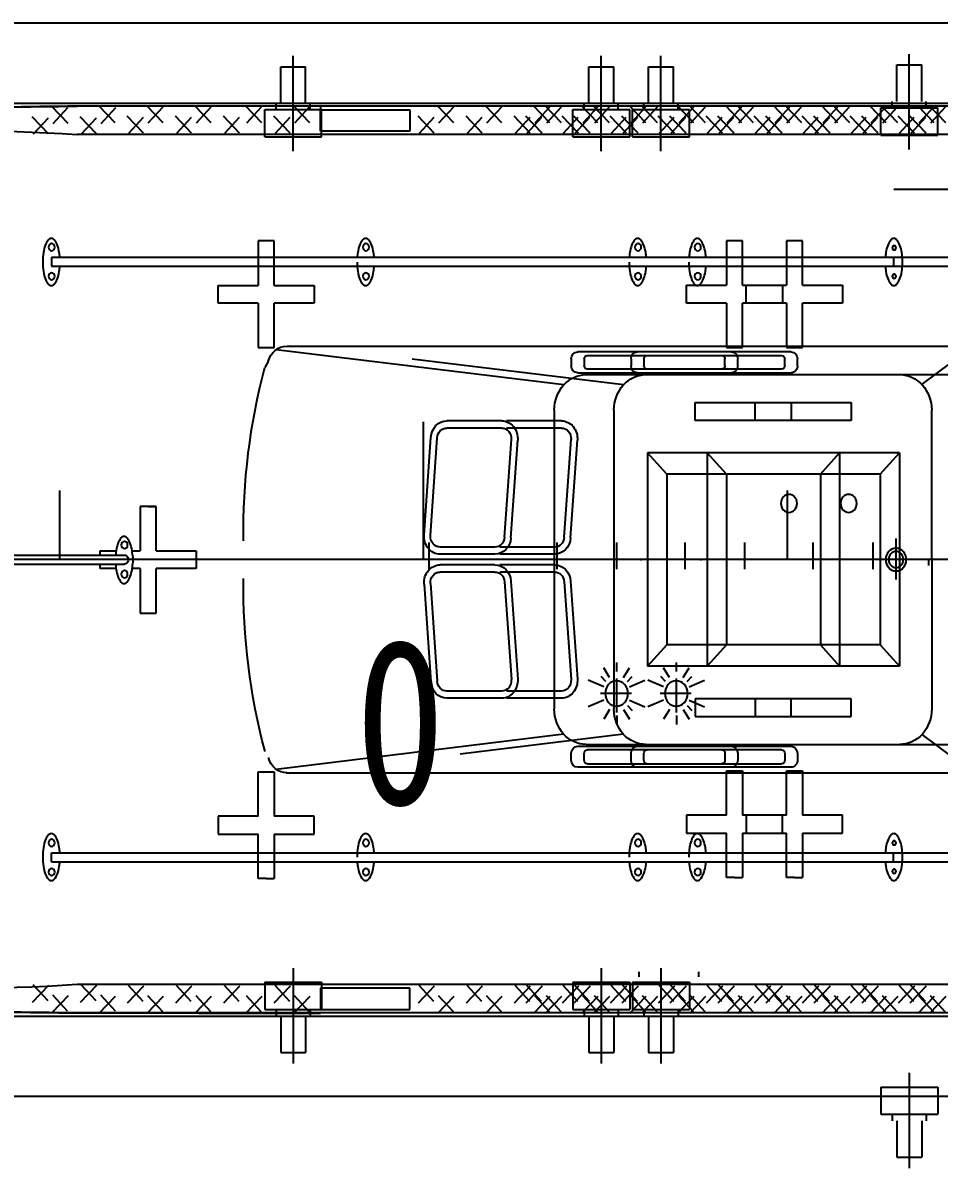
# Model space of a CAD drawing. Header units: millimetres. Extents: x -1838618 to -1600818, y -1770412 to -1553248.
# Drawn here: x -1702536 to -1700874, y -1686650 to -1684572 of the extents above; entities that cross this region are included whole.
import ezdxf

# ---------------------------------------------------------------- set-up
doc = ezdxf.new("R2010")
doc.units = ezdxf.units.MM
doc.header["$LTSCALE"] = 100
doc.linetypes.add('DSDOT03', pattern=[19, 15, -2, 0, -2])
doc.styles.add('ROMANT', font='', dxfattribs={"width": 0.8})
doc.styles.get('ROMANT').set_extended_font_data('SimSun')

# ---------------------------------------------------------------- blocks, each defined once
blk = doc.blocks.new('chuanddd')
at = {"color": 2}
for p, q in [((-7730.5, 1509.4), (32.1, 1509.4)), ((-1558.2, 1153.7), (-1558.2, 1421.8)), ((-3325.2, 1283.7), (-3325.2, 1386.1)), ((-3325.2, 1386.1), (-3255.2, 1386.1)), ((-3290.2, 1148.7), (-3290.2, 1416.8)), ((-3255.2, 1283.7), (-3255.2, 1386.1)), ((-2459.2, 1283.7), (-2459.2, 1386.1)), ((-2459.2, 1386.1), (-2389.2, 1386.1)), ((-2424.2, 1148.7), (-2424.2, 1416.8)), ((-2389.2, 1283.7), (-2389.2, 1386.1)), ((-2291.3, 1283.7), (-2291.3, 1386.1)), ((-2291.3, 1386.1), (-2221.3, 1386.1)), ((-2256.3, 1148.7), (-2256.3, 1416.8)), ((-2221.3, 1283.7), (-2221.3, 1386.1)), ((-1593.2, 1288.7), (-1593.2, 1391.1)), ((-1593.2, 1391.1), (-1523.2, 1391.1)), ((-1523.2, 1288.7), (-1523.2, 1391.1)), ((-1606.2, 1270.6), (-1606.2, 1288.7)), ((-1510.2, 1270.6), (-1510.2, 1288.7)), ((-7730.5, 1283.7), (-961.9, 1283.7)), ((-3923.2, 1226.7), (-3969, 1274.6)), ((-3924.6, 1270.4), (-3966, 1225.2)), ((-3897.9, 1275), (-3214, 1277.1)), ((-3897.9, 1275), (-3214, 1277.1)), ((-3897.9, 1275), (-3214, 1277.1)), ((-3897.9, 1275), (-3214, 1277.1)), ((-3897.9, 1275), (-3897.9, 1275)), ((-3897.9, 1275), (-3897.9, 1275)), ((-3897.9, 1275), (-3897.9, 1275)), ((-3897.9, 1275), (-3897.9, 1275)), ((-3897.9, 1275), (-3897.9, 1275)), ((-3897.9, 1275), (-3897.9, 1275)), ((-3897.9, 1275), (-3897.9, 1275)), ((-3897.9, 1275), (-3897.9, 1275)), ((-3897.9, 1275), (-3897.9, 1275)), ((-3897.9, 1275), (-3897.9, 1275)), ((-3897.9, 1275), (-3897.9, 1275)), ((-3897.9, 1275), (-3897.9, 1275)), ((-3897.9, 1275), (-3897.9, 1275)), ((-3897.9, 1275), (-3897.9, 1275)), ((-3897.9, 1275), (-3897.9, 1275)), ((-824.1, 1275), (-3897.9, 1275)), ((-809.3, 1275), (-3897.9, 1275)), ((-809.3, 1275), (-3897.9, 1275)), ((-824.1, 1275), (-3897.9, 1275)), ((-824.1, 1275), (-3897.9, 1275)), ((-3790.7, 1228.6), (-3836.6, 1276.5)), ((-3789.6, 1270.4), (-3831, 1225.2)), ((-3655.7, 1228.6), (-3701.6, 1276.5)), ((-3657.1, 1272.3), (-3698.5, 1227.1)), ((-3520.7, 1228.6), (-3566.6, 1276.5)), ((-3522.1, 1272.3), (-3563.5, 1227.1)), ((-3378.5, 1228.6), (-3424.3, 1276.5)), ((-3379.9, 1272.3), (-3421.3, 1227.1)), ((-3370.2, 1188.9), (-3370.2, 1265.6)), ((-3370.2, 1265.6), (-3210.2, 1265.6)), ((-3338.2, 1265.6), (-3338.2, 1283.7)), ((-3243.5, 1228.6), (-3289.3, 1276.5)), ((-3244.9, 1272.3), (-3286.3, 1227.1)), ((-3242.2, 1265.6), (-3242.2, 1283.7)), ((-3213.9, 1275), (-3213.9, 1265)), ((-3213.9, 1205), (-3213.9, 1265)), ((-3213.9, 1265), (-2961.9, 1265)), ((-3210.2, 1188.9), (-3210.2, 1265.6)), ((-2961.9, 1265), (-2961.9, 1205)), ((-2900.8, 1283.7), (-794.1, 1283.7)), ((-656.3, 1275), (-2899.9, 1275)), ((-656.3, 1275), (-2899.9, 1275)), ((-641.4, 1275), (-2899.9, 1275)), ((-641.4, 1275), (-2899.9, 1275)), ((-656.3, 1275), (-2899.9, 1275)), ((-2838.5, 1228.6), (-2884.3, 1276.5)), ((-2839.9, 1272.3), (-2881.3, 1227.1)), ((-2703.5, 1228.6), (-2749.3, 1276.5)), ((-2704.9, 1272.3), (-2746.3, 1227.1)), ((-2568.5, 1228.6), (-2614.3, 1276.5)), ((-2569.9, 1272.3), (-2611.3, 1227.1)), ((-2535.6, 1228.6), (-2581.4, 1276.5)), ((-2537, 1272.3), (-2578.4, 1227.1)), ((-2504.2, 1188.9), (-2504.2, 1265.6)), ((-2504.2, 1265.6), (-2344.2, 1265.6)), ((-2433.5, 1228.6), (-2479.3, 1276.5)), ((-2434.9, 1272.3), (-2476.3, 1227.1)), ((-2472.2, 1265.6), (-2472.2, 1283.7)), ((-2400.6, 1228.6), (-2446.4, 1276.5)), ((-2402, 1272.3), (-2443.4, 1227.1)), ((-2376.2, 1265.6), (-2376.2, 1283.7)), ((-2298.5, 1228.6), (-2344.3, 1276.5)), ((-2344.2, 1188.9), (-2344.2, 1265.6)), ((-2299.9, 1272.3), (-2341.3, 1227.1)), ((-2336.3, 1188.9), (-2336.3, 1265.6)), ((-2336.3, 1265.6), (-2176.3, 1265.6)), ((-2265.6, 1228.6), (-2311.4, 1276.5)), ((-2267, 1272.3), (-2308.4, 1227.1)), ((-2304.3, 1265.6), (-2304.3, 1283.7)), ((-2163.5, 1228.6), (-2209.3, 1276.5)), ((-2208.3, 1265.6), (-2208.3, 1283.7)), ((-2164.9, 1272.3), (-2206.3, 1227.1)), ((-2130.6, 1228.6), (-2176.4, 1276.5)), ((-2176.3, 1188.9), (-2176.3, 1265.6)), ((-2132, 1272.3), (-2173.4, 1227.1)), ((-2028.5, 1228.6), (-2074.3, 1276.5)), ((-2029.9, 1272.3), (-2071.3, 1227.1)), ((-1995.6, 1228.6), (-2041.4, 1276.5)), ((-1997, 1272.3), (-2038.4, 1227.1)), ((-1893.5, 1228.6), (-1939.3, 1276.5)), ((-1894.9, 1272.3), (-1936.3, 1227.1)), ((-1860.6, 1228.6), (-1906.4, 1276.5)), ((-1862, 1272.3), (-1903.4, 1227.1)), ((-1758.5, 1228.6), (-1804.3, 1276.5)), ((-1759.9, 1272.3), (-1801.3, 1227.1)), ((-1725.6, 1228.6), (-1771.4, 1276.5)), ((-1727, 1272.3), (-1768.4, 1227.1)), ((-1623.5, 1228.6), (-1669.3, 1276.5)), ((-1624.9, 1272.3), (-1666.3, 1227.1)), ((-1638.2, 1193.9), (-1638.2, 1270.6)), ((-1638.2, 1270.6), (-1478.2, 1270.6)), ((-1590.6, 1228.6), (-1636.4, 1276.5)), ((-1592, 1272.3), (-1633.4, 1227.1)), ((-1488.5, 1228.6), (-1534.3, 1276.5)), ((-1489.9, 1272.3), (-1531.3, 1227.1)), ((-1455.6, 1228.6), (-1501.4, 1276.5)), ((-1457, 1272.3), (-1498.4, 1227.1)), ((-1478.2, 1193.9), (-1478.2, 1270.6)), ((-3978.2, 1197.5), (-4024, 1245.5)), ((-3979.6, 1241.2), (-4021, 1196)), ((-3843.2, 1197.5), (-3889, 1245.5)), ((-3844.6, 1241.2), (-3886, 1196)), ((-3710.8, 1199.4), (-3756.6, 1247.3)), ((-3712.1, 1243.1), (-3753.5, 1197.9)), ((-3575.8, 1199.4), (-3621.6, 1247.3)), ((-3577.1, 1243.1), (-3618.5, 1197.9)), ((-3440.8, 1199.4), (-3486.6, 1247.3)), ((-3442.1, 1243.1), (-3483.5, 1197.9)), ((-3298.5, 1199.4), (-3344.3, 1247.3)), ((-3299.9, 1243.1), (-3341.3, 1197.9)), ((-2893.5, 1199.4), (-2939.3, 1247.3)), ((-2894.9, 1243.1), (-2936.3, 1197.9)), ((-2758.5, 1199.4), (-2804.3, 1247.3)), ((-2759.9, 1243.1), (-2801.3, 1197.9)), ((-2623.5, 1199.4), (-2669.3, 1247.3)), ((-2624.9, 1243.1), (-2666.3, 1197.9)), ((-2590.6, 1199.4), (-2636.5, 1247.3)), ((-2592, 1243.1), (-2633.4, 1197.9)), ((-2488.5, 1199.4), (-2534.3, 1247.3)), ((-2489.9, 1243.1), (-2531.3, 1197.9)), ((-2455.6, 1199.4), (-2501.5, 1247.3)), ((-2457, 1243.1), (-2498.4, 1197.9)), ((-2353.5, 1199.4), (-2399.3, 1247.3)), ((-2354.9, 1243.1), (-2396.3, 1197.9)), ((-2320.6, 1199.4), (-2366.5, 1247.3)), ((-2322, 1243.1), (-2363.4, 1197.9)), ((-2218.5, 1199.4), (-2264.3, 1247.3)), ((-2219.9, 1243.1), (-2261.3, 1197.9)), ((-2185.6, 1199.4), (-2231.5, 1247.3)), ((-2187, 1243.1), (-2228.4, 1197.9)), ((-2083.5, 1199.4), (-2129.3, 1247.3)), ((-2084.9, 1243.1), (-2126.3, 1197.9)), ((-2050.6, 1199.4), (-2096.5, 1247.3)), ((-2052, 1243.1), (-2093.4, 1197.9)), ((-1948.5, 1199.4), (-1994.3, 1247.3)), ((-1949.9, 1243.1), (-1991.3, 1197.9)), ((-1915.6, 1199.4), (-1961.5, 1247.3)), ((-1917, 1243.1), (-1958.4, 1197.9)), ((-1813.5, 1199.4), (-1859.3, 1247.3)), ((-1814.9, 1243.1), (-1856.3, 1197.9)), ((-1780.6, 1199.4), (-1826.5, 1247.3)), ((-1782, 1243.1), (-1823.4, 1197.9)), ((-1678.5, 1199.4), (-1724.3, 1247.3)), ((-1679.9, 1243.1), (-1721.3, 1197.9)), ((-1645.6, 1199.4), (-1691.5, 1247.3)), ((-1647, 1243.1), (-1688.4, 1197.9)), ((-1543.5, 1199.4), (-1589.3, 1247.3)), ((-1544.9, 1243.1), (-1586.3, 1197.9)), ((-1510.6, 1199.4), (-1556.5, 1247.3)), ((-1512, 1243.1), (-1553.4, 1197.9)), ((-824.1, 1195), (-3897.9, 1195)), ((-824.1, 1195), (-3897.9, 1195)), ((-824.1, 1195), (-3897.9, 1195)), ((-824.1, 1195), (-3897.9, 1195)), ((-2961.9, 1205), (-3213.9, 1205)), ((-656.3, 1195), (-2891.7, 1195)), ((-656.3, 1195), (-2891.7, 1195)), ((-656.3, 1195), (-2891.7, 1195)), ((-656.3, 1195), (-2891.7, 1195)), ((-1638.2, 1193.9), (-1478.2, 1193.9)), ((-3370.2, 1188.9), (-3210.2, 1188.9)), ((-2504.2, 1188.9), (-2344.2, 1188.9)), ((-2336.3, 1188.9), (-2176.3, 1188.9)), ((-599.4, 1040.5), (-1601.2, 1040.5)), ((-3388.6, 896.1), (-3388.6, 771.1)), ((-3366.1, 896.1), (-3388.6, 896.1)), ((-3343.6, 896.1), (-3366.1, 896.1)), ((-3343.6, 771.1), (-3343.6, 896.1)), ((-2071.6, 896.5), (-2071.6, 771.5)), ((-2049.1, 896.5), (-2071.6, 896.5)), ((-2026.6, 896.5), (-2049.1, 896.5)), ((-2026.6, 771.5), (-2026.6, 896.5)), ((-1881.2, 896.5), (-1903.7, 896.5)), ((-1903.7, 896.5), (-1903.7, 771.5)), ((-1858.7, 896.5), (-1881.2, 896.5)), ((-1858.7, 771.5), (-1858.7, 896.5)), ((-3969.9, 850), (-1602.4, 850)), ((-3969.4, 850), (-3969.4, 825)), ((-2899.8, 850), (-1434.5, 850)), ((-1602.4, 850), (-1602.4, 825)), ((-3969.9, 825), (-1602.4, 825)), ((-2904.1, 825), (-1434.5, 825)), ((-3501.1, 771.1), (-3388.6, 771.1)), ((-3501.1, 721.1), (-3501.1, 771.1)), ((-3343.6, 771.1), (-3231.1, 771.1)), ((-3231.1, 771.1), (-3231.1, 721.1)), ((-2184.1, 771.5), (-2071.6, 771.5)), ((-2184.1, 721.5), (-2184.1, 771.5)), ((-2026.6, 771.5), (-1914.1, 771.5)), ((-2016.2, 721.5), (-2016.2, 771.5)), ((-2016.2, 771.5), (-1903.7, 771.5)), ((-1914.1, 771.5), (-1914.1, 721.5)), ((-1858.7, 771.5), (-1746.2, 771.5)), ((-1746.2, 771.5), (-1746.2, 721.5)), ((-3388.6, 721.1), (-3501.1, 721.1)), ((-3388.6, 721.1), (-3388.6, 596.1)), ((-3343.6, 596.1), (-3343.6, 721.1)), ((-3231.1, 721.1), (-3343.6, 721.1)), ((-2071.6, 721.5), (-2184.1, 721.5)), ((-2071.6, 721.5), (-2071.6, 596.5)), ((-2026.6, 596.5), (-2026.6, 721.5)), ((-1914.1, 721.5), (-2026.6, 721.5)), ((-1903.7, 721.5), (-2016.2, 721.5)), ((-1903.7, 721.5), (-1903.7, 596.5)), ((-1746.2, 721.5), (-1858.7, 721.5)), ((-1858.7, 596.5), (-1858.7, 721.5)), ((-3388.6, 596.1), (-3343.6, 596.1)), ((-2529.5, 491.2), (-3338.4, 590)), ((-3308.5, 600), (-1378.9, 600)), ((-2949.1, 600), (-1211, 600)), ((-2058.3, 584.2), (-2490.3, 584.2)), ((-1890.4, 584.2), (-2322.4, 584.2)), ((-2071.6, 596.5), (-2026.6, 596.5)), ((-1903.7, 596.5), (-1858.7, 596.5)), ((-1522.4, 492), (-1378.9, 600)), ((-3360.3, 557), (-3369.9, 539.8)), ((-2361.6, 491.2), (-2955.8, 563.8)), ((-2508.3, 564.2), (-2508.3, 545.2)), ((-2472.3, 564.2), (-2472.3, 545.2)), ((-2463.3, 574.2), (-2085.3, 574.2)), ((-2340.4, 564.2), (-2340.4, 545.2)), ((-2304.4, 564.2), (-2304.4, 545.2)), ((-2295.4, 574.2), (-1917.4, 574.2)), ((-2076.3, 545.2), (-2076.3, 564.2)), ((-2040.3, 545.2), (-2040.3, 564.2)), ((-1908.4, 545.2), (-1908.4, 564.2)), ((-1872.4, 545.2), (-1872.4, 564.2)), ((-2490.3, 525.2), (-2058.3, 525.2)), ((-2466.3, 520), (-1584.9, 520)), ((-2085.3, 535.2), (-2463.3, 535.2)), ((-2322.4, 525.2), (-1890.4, 525.2)), ((-2298.4, 520), (-1417, 520)), ((-1917.4, 535.2), (-2295.4, 535.2)), ((-2556.3, 420), (-2556.3, -420)), ((-2388.4, 420), (-2388.4, -420)), ((-2159.7, 441.4), (-2002.2, 441.4)), ((-2159.7, 391.4), (-2159.7, 441.4)), ((-2002.2, 441.4), (-1889.7, 441.4)), ((-1991.8, 391.4), (-1991.8, 441.4)), ((-1991.8, 441.4), (-1834.3, 441.4)), ((-1889.7, 441.4), (-1889.7, 391.4)), ((-1834.3, 441.4), (-1721.8, 441.4)), ((-1721.8, 441.4), (-1721.8, 391.4)), ((-1494.9, 0), (-1494.9, 420)), ((-2703.9, 390), (-2858.2, 390)), ((-2536, 390), (-2690.3, 390)), ((-2002.2, 391.4), (-2159.7, 391.4)), ((-1889.7, 391.4), (-2002.2, 391.4)), ((-1834.3, 391.4), (-1991.8, 391.4)), ((-1721.8, 391.4), (-1834.3, 391.4)), ((-2703.9, 370), (-2858.2, 370)), ((-2536, 370), (-2690.3, 370)), ((-2922.1, 68.8), (-2903, 343.8)), ((-2904.2, 67.3), (-2885.2, 342.3)), ((-2696, 62.7), (-2676.9, 337.7)), ((-2678.1, 61.2), (-2659, 336.2)), ((-2528.1, 62.7), (-2509, 337.7)), ((-2510.2, 61.2), (-2491.2, 336.2)), ((-2293.8, 300), (-2293.8, -300)), ((-2239.8, 240), (-2293.8, 300)), ((-1753.8, 300), (-2293.8, 300)), ((-2125.9, 300), (-2125.9, -300)), ((-1585.9, 300), (-2125.9, 300)), ((-2071.9, 240), (-2125.9, 300)), ((-1807.8, 240), (-1753.8, 300)), ((-1753.8, 300), (-1753.8, -300)), ((-1639.9, 240), (-1585.9, 300)), ((-1585.9, 300), (-1585.9, -300)), ((-2239.8, 240), (-2239.8, -240)), ((-1807.8, 240), (-2239.8, 240)), ((-2071.9, 240), (-2071.9, -240)), ((-1639.9, 240), (-2071.9, 240)), ((-1807.8, 240), (-1807.8, -240)), ((-1639.9, 240), (-1639.9, -240)), ((-3698.4, 149.7), (-3720.9, 149.7)), ((-3720.9, 149.7), (-3720.9, 24.7)), ((-3698.4, 149.7), (-3675.9, 149.7)), ((-3698.4, 149.7), (-3675.9, 149.7)), ((-3675.9, 149.7), (-3698.4, 149.7)), ((-3675.9, 24.7), (-3675.9, 149.7)), ((-2907.9, -26.7), (-2907.9, 48)), ((-2722.9, 35), (-2877.3, 35)), ((-2555, 35), (-2709.4, 35)), ((-2547.9, -26.7), (-2547.9, 48)), ((-2380, -26.7), (-2380, 48)), ((-2187.9, -26.7), (-2187.9, 48)), ((-2020, -26.7), (-2020, 48)), ((-1827.9, -26.7), (-1827.9, 48)), ((-1660, -26.7), (-1660, 48)), ((-1595.5, 59.7), (-1595.5, -56.5)), ((-4870, 12.5), (-3764.8, 12.5)), ((-3833.4, 24.7), (-3788.1, 24.7)), ((-3833.4, 12.5), (-3833.4, 24.7)), ((-3743.3, 24.7), (-3720.9, 24.7)), ((-3675.9, 24.7), (-3563.4, 24.7)), ((-3563.4, 24.7), (-3563.4, -25.3)), ((-2722.9, 15), (-2877.2, 15)), ((-2555.1, 15), (-2709.3, 15)), ((-4870, -12.5), (-3764.8, -12.5)), ((-3833.4, -25.3), (-3833.4, -12.5)), ((-3788.4, -25.3), (-3833.4, -25.3)), ((-3720.9, -25.3), (-3743.1, -25.3)), ((-3720.9, -25.3), (-3720.9, -150.3)), ((-3563.4, -25.3), (-3675.9, -25.3)), ((-3675.9, -150.3), (-3675.9, -25.3)), ((-3015.9, 0), (-3015.9, 0)), ((-3015.9, 0), (-3015.9, 0)), ((-3015.9, 0), (-3015.9, 0)), ((-3015.9, 0), (-3015.9, 0)), ((-3015.9, 0), (-3015.9, 0)), ((-3015.9, 0), (-3015.9, 0)), ((-2997.9, 0), (-2997.9, 0)), ((-2997.9, 0), (-2997.9, 0)), ((-2722.9, -15), (-2877.2, -15)), ((-2555.1, -15), (-2709.3, -15)), ((-2502.9, 0), (-2529.9, 0)), ((-2502.9, 0), (-2529.9, 0)), ((-2335, 0), (-2362, 0)), ((-2335, 0), (-2362, 0)), ((-1881.9, 0), (-1917.9, 0)), ((-1881.9, 0), (-1917.9, 0)), ((-1714, 0), (-1750, 0)), ((-1714, 0), (-1750, 0)), ((-1503.9, 0), (-1503.9, -16.7)), ((-1503.9, 0), (-1503.9, -16.7)), ((-1494.9, 0), (-1494.9, -420)), ((-2722.9, -35), (-2877.3, -35)), ((-2555, -35), (-2709.4, -35)), ((-2696, -62.7), (-2676.9, -337.7)), ((-2678.1, -61.2), (-2659, -336.2)), ((-2528.1, -62.7), (-2509, -337.7)), ((-2510.2, -61.2), (-2491.2, -336.2)), ((-2922.1, -68.8), (-2903, -343.8)), ((-2904.2, -67.3), (-2885.2, -342.3)), ((-3720.9, -150.3), (-3675.9, -150.3)), ((-2239.8, -240), (-2293.8, -300)), ((-1807.8, -240), (-2239.8, -240)), ((-2071.9, -240), (-2125.9, -300)), ((-1639.9, -240), (-2071.9, -240)), ((-1807.8, -240), (-1753.8, -300)), ((-1639.9, -240), (-1585.9, -300)), ((-2380.6, -315.1), (-2380.6, -289.1)), ((-2212.8, -315.1), (-2212.8, -289.1)), ((-2400.5, -331.4), (-2417.3, -304.6)), ((-2361.7, -331.4), (-2344.8, -304.6)), ((-1753.8, -300), (-2293.8, -300)), ((-2232.6, -331.4), (-2249.4, -304.6)), ((-2193.8, -331.4), (-2176.9, -304.6)), ((-1585.9, -300), (-2125.9, -300)), ((-2417.3, -358.3), (-2460.6, -339.6)), ((-2411.5, -342.8), (-2424.7, -329)), ((-2381.1, -334.7), (-2381.1, -429.9)), ((-2350.7, -342.8), (-2337.5, -329)), ((-2344.8, -358.3), (-2301.5, -339.6)), ((-2249.4, -358.3), (-2292.7, -339.6)), ((-2243.6, -342.8), (-2256.8, -329)), ((-2213.2, -334.7), (-2213.2, -429.9)), ((-2182.8, -342.8), (-2169.6, -329)), ((-2176.9, -358.3), (-2133.6, -339.6)), ((-2703.9, -370), (-2858.2, -370)), ((-2536, -370), (-2690.3, -370)), ((-2338.8, -376.7), (-2426.1, -376.7)), ((-2170.9, -376.7), (-2258.3, -376.7)), ((-2703.9, -390), (-2858.2, -390)), ((-2536, -390), (-2690.3, -390)), ((-2417.3, -395.1), (-2460.6, -413.9)), ((-2350.7, -410.6), (-2337.5, -424.4)), ((-2344.8, -395.1), (-2301.5, -413.9)), ((-2249.4, -395.1), (-2292.7, -413.9)), ((-2182.8, -410.6), (-2169.6, -424.4)), ((-2176.9, -395.1), (-2133.6, -413.9)), ((-2002.2, -391.4), (-2159.7, -391.4)), ((-2159.7, -391.4), (-2159.7, -441.4)), ((-1889.7, -391.4), (-2002.2, -391.4)), ((-1991.8, -391.4), (-1991.8, -441.4)), ((-1834.3, -391.4), (-1991.8, -391.4)), ((-1889.7, -441.4), (-1889.7, -391.4)), ((-1721.8, -391.4), (-1834.3, -391.4)), ((-1721.8, -441.4), (-1721.8, -391.4)), ((-2400.5, -422), (-2417.3, -448.8)), ((-2380.6, -438.3), (-2380.6, -464.3)), ((-2361.7, -422), (-2344.8, -448.8)), ((-2232.6, -422), (-2249.4, -448.8)), ((-2212.8, -438.3), (-2212.8, -464.3)), ((-2193.8, -422), (-2176.9, -448.8)), ((-2159.7, -441.4), (-2002.2, -441.4)), ((-2002.2, -441.4), (-1889.7, -441.4)), ((-1991.8, -441.4), (-1834.3, -441.4)), ((-1834.3, -441.4), (-1721.8, -441.4)), ((-2529.5, -491.2), (-3338.4, -590)), ((-2361.6, -491.2), (-2821.2, -547.3)), ((-1522.4, -492), (-1378.9, -600)), ((-2508.3, -564.2), (-2508.3, -545.2)), ((-2490.3, -525.2), (-2058.3, -525.2)), ((-2472.3, -564.2), (-2472.3, -545.2)), ((-2466.3, -520), (-1584.9, -520)), ((-2085.3, -535.2), (-2463.3, -535.2)), ((-2340.4, -564.2), (-2340.4, -545.2)), ((-2322.4, -525.2), (-1890.4, -525.2)), ((-2304.4, -564.2), (-2304.4, -545.2)), ((-2298.4, -520), (-1417, -520)), ((-1917.4, -535.2), (-2295.4, -535.2)), ((-2076.3, -545.2), (-2076.3, -564.2)), ((-2040.3, -545.2), (-2040.3, -564.2)), ((-1908.4, -545.2), (-1908.4, -564.2)), ((-1872.4, -545.2), (-1872.4, -564.2)), ((-2463.3, -574.2), (-2085.3, -574.2)), ((-2295.4, -574.2), (-1917.4, -574.2)), ((-3388.6, -722.1), (-3388.6, -597.1)), ((-3388.6, -597.1), (-3343.6, -597.1)), ((-3343.6, -597.1), (-3343.6, -722.1)), ((-3310.1, -600), (-1378.9, -600)), ((-2815.7, -600), (-1211, -600)), ((-2058.3, -584.2), (-2490.3, -584.2)), ((-1890.4, -584.2), (-2322.4, -584.2)), ((-2071.6, -719.3), (-2071.6, -594.3)), ((-2071.6, -719.3), (-2071.6, -594.3)), ((-2071.6, -594.3), (-2026.6, -594.3)), ((-2026.6, -594.3), (-2026.6, -719.3)), ((-2026.6, -594.3), (-2026.6, -719.3)), ((-1903.7, -719.3), (-1903.7, -594.3)), ((-1903.7, -719.3), (-1903.7, -594.3)), ((-1903.7, -594.3), (-1858.7, -594.3)), ((-1858.7, -594.3), (-1858.7, -719.3)), ((-1858.7, -594.3), (-1858.7, -719.3)), ((-3388.6, -722.1), (-3501.1, -722.1)), ((-3388.6, -722.1), (-3501.1, -722.1)), ((-3501.1, -722.1), (-3501.1, -772.1)), ((-3501.1, -722.1), (-3501.1, -772.1)), ((-3231.1, -722.1), (-3343.6, -722.1)), ((-3231.1, -772.1), (-3231.1, -722.1)), ((-2071.6, -719.3), (-2184.1, -719.3)), ((-2071.6, -719.3), (-2184.1, -719.3)), ((-2184.1, -719.3), (-2184.1, -769.3)), ((-2184.1, -719.3), (-2184.1, -769.3)), ((-1914.1, -719.3), (-2026.6, -719.3)), ((-1914.1, -719.3), (-2026.6, -719.3)), ((-2016.2, -719.3), (-2016.2, -769.3)), ((-2016.2, -719.3), (-2016.2, -769.3)), ((-1903.7, -719.3), (-2016.2, -719.3)), ((-1903.7, -719.3), (-2016.2, -719.3)), ((-1914.1, -769.3), (-1914.1, -719.3)), ((-1914.1, -769.3), (-1914.1, -719.3)), ((-1746.2, -719.3), (-1858.7, -719.3)), ((-1746.2, -719.3), (-1858.7, -719.3)), ((-1746.2, -769.3), (-1746.2, -719.3)), ((-1746.2, -769.3), (-1746.2, -719.3)), ((-3501.1, -772.1), (-3388.6, -772.1)), ((-3501.1, -772.1), (-3388.6, -772.1)), ((-3388.6, -897.1), (-3388.6, -772.1)), ((-3343.6, -772.1), (-3343.6, -897.1)), ((-3343.6, -772.1), (-3231.1, -772.1)), ((-2184.1, -769.3), (-2071.6, -769.3)), ((-2184.1, -769.3), (-2071.6, -769.3)), ((-2071.6, -894.3), (-2071.6, -769.3)), ((-2071.6, -894.3), (-2071.6, -769.3)), ((-2026.6, -769.3), (-2026.6, -894.3)), ((-2026.6, -769.3), (-2026.6, -894.3)), ((-2026.6, -769.3), (-1914.1, -769.3)), ((-2026.6, -769.3), (-1914.1, -769.3)), ((-2016.2, -769.3), (-1903.7, -769.3)), ((-2016.2, -769.3), (-1903.7, -769.3)), ((-1903.7, -894.3), (-1903.7, -769.3)), ((-1903.7, -894.3), (-1903.7, -769.3)), ((-1858.7, -769.3), (-1746.2, -769.3)), ((-1858.7, -769.3), (-1746.2, -769.3)), ((-1858.7, -769.3), (-1858.7, -894.3)), ((-1858.7, -769.3), (-1858.7, -894.3)), ((-3969.9, -825), (-1602.4, -825)), ((-3969.9, -825), (-1602.4, -825)), ((-3969.9, -825), (-1602.4, -825)), ((-3969.4, -850), (-3969.4, -825)), ((-3969.4, -850), (-3969.4, -825)), ((-2806.8, -825), (-1434.5, -825)), ((-2806.8, -825), (-1434.5, -825)), ((-2806.8, -825), (-1434.5, -825)), ((-1602.4, -850), (-1602.4, -825)), ((-1602.4, -850), (-1602.4, -825)), ((-3969.9, -850), (-1602.4, -850)), ((-3969.9, -850), (-1602.4, -850)), ((-3969.9, -850), (-1602.4, -850)), ((-2807.5, -850), (-1434.5, -850)), ((-2807.5, -850), (-1434.5, -850)), ((-2807.5, -850), (-1434.5, -850)), ((-3366.1, -897.1), (-3388.6, -897.1)), ((-3366.1, -897.1), (-3343.6, -897.1)), ((-2049.1, -894.3), (-2071.6, -894.3)), ((-2049.1, -894.3), (-2026.6, -894.3)), ((-1881.2, -894.3), (-1903.7, -894.3)), ((-1881.2, -894.3), (-1858.7, -894.3)), ((-3290.2, -1148.7), (-3290.2, -1416.8)), ((-2424.2, -1148.7), (-2424.2, -1416.8)), ((-2256.3, -1148.7), (-2256.3, -1416.8)), ((-3370.2, -1188.9), (-3370.2, -1265.6)), ((-3370.2, -1188.9), (-3210.2, -1188.9)), ((-3210.2, -1188.9), (-3210.2, -1265.6)), ((-2504.2, -1188.9), (-2504.2, -1265.6)), ((-2504.2, -1188.9), (-2344.2, -1188.9)), ((-2344.2, -1188.9), (-2344.2, -1265.6)), ((-2336.3, -1188.9), (-2336.3, -1265.6)), ((-2336.3, -1188.9), (-2176.3, -1188.9)), ((-2318.2, -1159.6), (-2318.2, -1173.2)), ((-2176.3, -1188.9), (-2176.3, -1265.6)), ((-2150.3, -1159.6), (-2150.3, -1173.2)), ((-3978.2, -1197.5), (-4024, -1245.5)), ((-3979.6, -1241.2), (-4021, -1196)), ((-824.1, -1195), (-3897.9, -1195)), ((-824.1, -1195), (-3897.9, -1195)), ((-803.8, -1195), (-3897.9, -1195)), ((-3843.2, -1197.5), (-3889, -1245.5)), ((-3844.6, -1241.2), (-3886, -1196)), ((-3710.8, -1199.4), (-3756.6, -1247.3)), ((-3712.1, -1243.1), (-3753.5, -1197.9)), ((-3575.8, -1199.4), (-3621.6, -1247.3)), ((-3577.1, -1243.1), (-3618.5, -1197.9)), ((-3440.8, -1199.4), (-3486.6, -1247.3)), ((-3442.1, -1243.1), (-3483.5, -1197.9)), ((-3298.5, -1199.4), (-3344.3, -1247.3)), ((-3299.9, -1243.1), (-3341.3, -1197.9)), ((-3213.9, -1205), (-3213.9, -1265)), ((-2961.9, -1205), (-3213.9, -1205)), ((-2961.9, -1265), (-2961.9, -1205)), ((-2893.5, -1199.4), (-2939.3, -1247.3)), ((-2894.9, -1243.1), (-2936.3, -1197.9)), ((-635.9, -1195), (-2857.4, -1195)), ((-656.3, -1195), (-2857.4, -1195)), ((-656.3, -1195), (-2857.4, -1195)), ((-2758.5, -1199.4), (-2804.3, -1247.3)), ((-2759.9, -1243.1), (-2801.3, -1197.9)), ((-2623.5, -1199.4), (-2669.3, -1247.3)), ((-2624.9, -1243.1), (-2666.3, -1197.9)), ((-2590.6, -1199.4), (-2636.5, -1247.3)), ((-2592, -1243.1), (-2633.4, -1197.9)), ((-2488.5, -1199.4), (-2534.3, -1247.3)), ((-2489.9, -1243.1), (-2531.3, -1197.9)), ((-2455.6, -1199.4), (-2501.5, -1247.3)), ((-2457, -1243.1), (-2498.4, -1197.9)), ((-2353.5, -1199.4), (-2399.3, -1247.3)), ((-2354.9, -1243.1), (-2396.3, -1197.9)), ((-2320.6, -1199.4), (-2366.5, -1247.3)), ((-2322, -1243.1), (-2363.4, -1197.9)), ((-2218.5, -1199.4), (-2264.3, -1247.3)), ((-2219.9, -1243.1), (-2261.3, -1197.9)), ((-2185.6, -1199.4), (-2231.5, -1247.3)), ((-2187, -1243.1), (-2228.4, -1197.9)), ((-2083.5, -1199.4), (-2129.3, -1247.3)), ((-2084.9, -1243.1), (-2126.3, -1197.9)), ((-2050.6, -1199.4), (-2096.5, -1247.3)), ((-2052, -1243.1), (-2093.4, -1197.9)), ((-1948.5, -1199.4), (-1994.3, -1247.3)), ((-1949.9, -1243.1), (-1991.3, -1197.9)), ((-1915.6, -1199.4), (-1961.5, -1247.3)), ((-1917, -1243.1), (-1958.4, -1197.9)), ((-1813.5, -1199.4), (-1859.3, -1247.3)), ((-1814.9, -1243.1), (-1856.3, -1197.9)), ((-1780.6, -1199.4), (-1826.5, -1247.3)), ((-1782, -1243.1), (-1823.4, -1197.9)), ((-1678.5, -1199.4), (-1724.3, -1247.3)), ((-1679.9, -1243.1), (-1721.3, -1197.9)), ((-1645.6, -1199.4), (-1691.5, -1247.3)), ((-1647, -1243.1), (-1688.4, -1197.9)), ((-1543.5, -1199.4), (-1589.3, -1247.3)), ((-1544.9, -1243.1), (-1586.3, -1197.9)), ((-1510.6, -1199.4), (-1556.5, -1247.3)), ((-1512, -1243.1), (-1553.4, -1197.9)), ((-3923.2, -1226.7), (-3969, -1274.6)), ((-3924.6, -1270.4), (-3966, -1225.2)), ((-3790.7, -1228.6), (-3836.6, -1276.5)), ((-3789.6, -1270.4), (-3831, -1225.2)), ((-3655.7, -1228.6), (-3701.6, -1276.5)), ((-3657.1, -1272.3), (-3698.5, -1227.1)), ((-3520.7, -1228.6), (-3566.6, -1276.5)), ((-3522.1, -1272.3), (-3563.5, -1227.1)), ((-3378.5, -1228.6), (-3424.3, -1276.5)), ((-3379.9, -1272.3), (-3421.3, -1227.1)), ((-3243.5, -1228.6), (-3289.3, -1276.5)), ((-3244.9, -1272.3), (-3286.3, -1227.1)), ((-2838.5, -1228.6), (-2884.3, -1276.5)), ((-2839.9, -1272.3), (-2881.3, -1227.1)), ((-2703.5, -1228.6), (-2749.3, -1276.5)), ((-2704.9, -1272.3), (-2746.3, -1227.1)), ((-2568.5, -1228.6), (-2614.3, -1276.5)), ((-2569.9, -1272.3), (-2611.3, -1227.1)), ((-2535.6, -1228.6), (-2581.4, -1276.5)), ((-2537, -1272.3), (-2578.4, -1227.1)), ((-2433.5, -1228.6), (-2479.3, -1276.5)), ((-2434.9, -1272.3), (-2476.3, -1227.1)), ((-2400.6, -1228.6), (-2446.4, -1276.5)), ((-2402, -1272.3), (-2443.4, -1227.1)), ((-2298.5, -1228.6), (-2344.3, -1276.5)), ((-2299.9, -1272.3), (-2341.3, -1227.1)), ((-2265.6, -1228.6), (-2311.4, -1276.5)), ((-2267, -1272.3), (-2308.4, -1227.1)), ((-2163.5, -1228.6), (-2209.3, -1276.5)), ((-2164.9, -1272.3), (-2206.3, -1227.1)), ((-2130.6, -1228.6), (-2176.4, -1276.5)), ((-2132, -1272.3), (-2173.4, -1227.1)), ((-2028.5, -1228.6), (-2074.3, -1276.5)), ((-2029.9, -1272.3), (-2071.3, -1227.1)), ((-1995.6, -1228.6), (-2041.4, -1276.5)), ((-1997, -1272.3), (-2038.4, -1227.1)), ((-1893.5, -1228.6), (-1939.3, -1276.5)), ((-1894.9, -1272.3), (-1936.3, -1227.1)), ((-1860.6, -1228.6), (-1906.4, -1276.5)), ((-1862, -1272.3), (-1903.4, -1227.1)), ((-1758.5, -1228.6), (-1804.3, -1276.5)), ((-1759.9, -1272.3), (-1801.3, -1227.1)), ((-1725.6, -1228.6), (-1771.4, -1276.5)), ((-1727, -1272.3), (-1768.4, -1227.1)), ((-1623.5, -1228.6), (-1669.3, -1276.5)), ((-1624.9, -1272.3), (-1666.3, -1227.1)), ((-1590.6, -1228.6), (-1636.4, -1276.5)), ((-1592, -1272.3), (-1633.4, -1227.1)), ((-1488.5, -1228.6), (-1534.3, -1276.5)), ((-1489.9, -1272.3), (-1531.3, -1227.1)), ((-1455.6, -1228.6), (-1501.4, -1276.5)), ((-1457, -1272.3), (-1498.4, -1227.1)), ((-7730.5, -1283.7), (-961.9, -1283.7)), ((-3897.9, -1275), (-3214, -1277.1)), ((-3897.9, -1275), (-3214, -1277.1)), ((-3897.9, -1275), (-3214, -1277.1)), ((-3897.9, -1275), (-3897.9, -1275)), ((-3897.9, -1275), (-3897.9, -1275)), ((-3897.9, -1275), (-3897.9, -1275)), ((-3897.9, -1275), (-3897.9, -1275)), ((-3897.9, -1275), (-3897.9, -1275)), ((-3897.9, -1275), (-3897.9, -1275)), ((-3897.9, -1275), (-3897.9, -1275)), ((-3897.9, -1275), (-3897.9, -1275)), ((-3897.9, -1275), (-3897.9, -1275)), ((-3897.9, -1275), (-3897.9, -1275)), ((-824.1, -1275), (-3897.9, -1275)), ((-824.1, -1275), (-3897.9, -1275)), ((-824.1, -1275), (-3897.9, -1275)), ((-809.3, -1275), (-3897.9, -1275)), ((-3370.2, -1265.6), (-3210.2, -1265.6)), ((-3338.2, -1265.6), (-3338.2, -1283.7)), ((-3325.2, -1283.7), (-3325.2, -1386.1)), ((-3255.2, -1283.7), (-3255.2, -1386.1)), ((-3242.2, -1265.6), (-3242.2, -1283.7)), ((-3213.9, -1265), (-2961.9, -1265)), ((-2881.5, -1283.7), (-794.1, -1283.7)), ((-641.4, -1275), (-2879, -1275)), ((-656.3, -1275), (-2879, -1275)), ((-656.3, -1275), (-2879, -1275)), ((-656.3, -1275), (-2879, -1275)), ((-2504.2, -1265.6), (-2344.2, -1265.6)), ((-2472.2, -1265.6), (-2472.2, -1283.7)), ((-2459.2, -1283.7), (-2459.2, -1386.1)), ((-2389.2, -1283.7), (-2389.2, -1386.1)), ((-2376.2, -1265.6), (-2376.2, -1283.7)), ((-2336.3, -1265.6), (-2176.3, -1265.6)), ((-2304.3, -1265.6), (-2304.3, -1283.7)), ((-2291.3, -1283.7), (-2291.3, -1386.1)), ((-2221.3, -1283.7), (-2221.3, -1386.1)), ((-2208.3, -1265.6), (-2208.3, -1283.7)), ((-3325.2, -1386.1), (-3255.2, -1386.1)), ((-2459.2, -1386.1), (-2389.2, -1386.1)), ((-2291.3, -1386.1), (-2221.3, -1386.1)), ((-1558.2, -1443.3), (-1558.2, -1711.4)), ((-7730.5, -1509.4), (32.1, -1509.4)), ((-2955.5, -1509.4), (200, -1509.4)), ((-1638.2, -1483.5), (-1638.2, -1560.2)), ((-1638.2, -1483.5), (-1478.2, -1483.5)), ((-1478.2, -1483.5), (-1478.2, -1560.2)), ((-1638.2, -1560.2), (-1478.2, -1560.2)), ((-1606.2, -1560.2), (-1606.2, -1578.2)), ((-1510.2, -1560.2), (-1510.2, -1578.2)), ((-1593.2, -1578.2), (-1593.2, -1680.7)), ((-1523.2, -1578.2), (-1523.2, -1680.7)), ((-1593.2, -1680.7), (-1523.2, -1680.7))]:
    blk.add_line(p, q, dxfattribs=at)
at = {"color": 2, "linetype": 'DSDOT03'}
for p, q in [((-611.7, 0), (-7894.8, 0)), ((-443.8, 0), (-2928.1, 0))]:
    blk.add_line(p, q, dxfattribs=at)
at = {"color": 2, "extrusion": (0, 0, -1)}
for centre, major_axis, ratio, start_param, end_param in [((-4257.5, -2934.8), (7030.3, 399.6), 0.596135, 4.678018, 4.797398), ((-4257.5, -2934.8), (7030.3, 399.6), 0.596135, 4.678018, 4.797398), ((-4434.9, -1693.3), (3618.5, 462.1), 0.791131, 4.586493, 4.96127), ((-3308.5, 540), (0, 60), 0.9, 5.000506, 6.283185), ((-2490.3, 564.2), (0, 20), 0.9, 4.712389, 6.283185), ((-2322.4, 564.2), (0, 20), 0.9, 4.712389, 6.283185), ((-2058.3, 564.2), (0, 20), 0.9, 0, 1.570796), ((-1890.4, 564.2), (0, 20), 0.9, 0, 1.570796), ((-2463.3, 564.2), (0, 10), 0.9, 4.712389, 6.283185), ((-2295.4, 564.2), (0, 10), 0.9, 4.712389, 6.283185), ((-2085.3, 564.2), (0, 10), 0.9, 0, 1.570796), ((-1917.4, 564.2), (0, 10), 0.9, 0, 1.570796), ((-1970.8, 79.1), (0, 1621.4), 0.9, 4.696151, 5.000506), ((-2466.3, 420), (0, 100), 0.9, 4.712389, 6.283185), ((-2490.3, 545.2), (0, 20), 0.9, 3.141593, 4.712389), ((-2463.3, 545.2), (0, 10), 0.9, 3.141593, 4.712389), ((-2298.4, 420), (0, 100), 0.9, 4.712389, 6.283185), ((-2322.4, 545.2), (0, 20), 0.9, 3.141593, 4.712389), ((-2295.4, 545.2), (0, 10), 0.9, 3.141593, 4.712389), ((-2085.3, 545.2), (0, 10), 0.9, 1.570796, 3.141593), ((-2058.3, 545.2), (0, 20), 0.9, 1.570796, 3.141593), ((-1917.4, 545.2), (0, 10), 0.9, 1.570796, 3.141593), ((-1890.4, 545.2), (0, 20), 0.9, 1.570796, 3.141593), ((-1584.9, 420), (0, 100), 0.9, 0, 1.570796), ((-2858.2, 340), (0, 50), 0.9, 4.789161, 6.283185), ((-2703.9, 340), (0, 50), 0.9, 0, 1.647568), ((-2536, 340), (0, 50), 0.9, 0, 1.647568), ((-2858.2, 340), (0, 30), 0.9, 4.789161, 6.283185), ((-2703.9, 340), (0, 30), 0.9, 0, 1.647568), ((-2536, 340), (0, 30), 0.9, 0, 1.647568), ((-2877.2, 65), (0, 50), 0.9, 3.141593, 4.789161), ((-2877.3, 65), (0, 30), 0.9, 3.141593, 4.789161), ((-2722.9, 65), (0, 30), 0.9, 1.647568, 3.141593), ((-2722.9, 65), (0, 50), 0.9, 1.647568, 3.141593), ((-2555.1, 65), (0, 50), 0.9, 1.647568, 3.141593), ((-2555, 65), (0, 30), 0.9, 1.647568, 3.141593), ((-3764.8, 0), (0, 12.5), 0.9, 0, 3.141593), ((-3816.5, -0.7), (0, 83.9), 0.9, 1.416425, 1.715649), ((-2877.2, -65), (0, 50), 0.9, 4.635617, 6.283185), ((-2722.9, -65), (0, 50), 0.9, 0, 1.494024), ((-2555.1, -65), (0, 50), 0.9, 0, 1.494024), ((-1970.7, -77.7), (0, 1621.4), 0.9, 4.423322, 4.727677), ((-2877.3, -65), (0, 30), 0.9, 4.635617, 6.283185), ((-2722.9, -65), (0, 30), 0.9, 0, 1.494024), ((-2555, -65), (0, 30), 0.9, 0, 1.494024), ((-2858.2, -340), (0, 50), 0.9, 3.141593, 4.635617), ((-2858.2, -340), (0, 30), 0.9, 3.141593, 4.635617), ((-2703.9, -340), (0, 50), 0.9, 1.494024, 3.141593), ((-2703.9, -340), (0, 30), 0.9, 1.494024, 3.141593), ((-2536, -340), (0, 50), 0.9, 1.494024, 3.141593), ((-2536, -340), (0, 30), 0.9, 1.494024, 3.141593), ((-2466.3, -420), (0, 100), 0.9, 3.141593, 4.712389), ((-2298.4, -420), (0, 100), 0.9, 3.141593, 4.712389), ((-1584.9, -420), (0, 100), 0.9, 1.570796, 3.141593), ((-2490.3, -545.2), (0, 20), 0.9, 4.712389, 6.283185), ((-2463.3, -545.2), (0, 10), 0.9, 4.712389, 6.283185), ((-2322.4, -545.2), (0, 20), 0.9, 4.712389, 6.283185), ((-2295.4, -545.2), (0, 10), 0.9, 4.712389, 6.283185), ((-2085.3, -545.2), (0, 10), 0.9, 0, 1.570796), ((-2058.3, -545.2), (0, 20), 0.9, 0, 1.570796), ((-1917.4, -545.2), (0, 10), 0.9, 0, 1.570796), ((-1890.4, -545.2), (0, 20), 0.9, 0, 1.570796), ((-3308, -540), (0, 60), 0.9, 3.140642, 4.423322), ((-2490.3, -564.2), (0, 20), 0.9, 3.141593, 4.712389), ((-2463.3, -564.2), (0, 10), 0.9, 3.141593, 4.712389), ((-2322.4, -564.2), (0, 20), 0.9, 3.141593, 4.712389), ((-2295.4, -564.2), (0, 10), 0.9, 3.141593, 4.712389), ((-2085.3, -564.2), (0, 10), 0.9, 1.570796, 3.141593), ((-2058.3, -564.2), (0, 20), 0.9, 1.570796, 3.141593), ((-1917.4, -564.2), (0, 10), 0.9, 1.570796, 3.141593), ((-1890.4, -564.2), (0, 20), 0.9, 1.570796, 3.141593), ((-4434.9, 1693.3), (-3618.5, 462.1), 0.791131, 4.463508, 4.838285), ((-4434.9, 1693.3), (-3618.5, 462.1), 0.791131, 4.463508, 4.838285), ((-4257.5, 2934.8), (-7030.3, 399.6), 0.596135, 4.62738, 4.74676), ((-4257.5, 2934.8), (-7030.3, 399.6), 0.596135, 4.62738, 4.74676)]:
    blk.add_ellipse(centre, major_axis=major_axis, ratio=ratio, start_param=start_param, end_param=end_param, dxfattribs=at)
at = {"color": 2}
for centre, major_axis, ratio, start_param, end_param in [((-4257.5, -2934.8), (7030.3, 399.6), 0.596135, 1.485787, 1.605167), ((-3970.3, 890.5), (0, 12.3), 0.9, 0, 0.79162), ((-3970.3, 890.5), (0, 12.3), 0.9, -0.79162, 0), ((-3086.5, 890.5), (0, 12.3), 0.9, 0, 0.79162), ((-3086.5, 890.5), (0, 12.3), 0.9, -0.79162, 0), ((-2321.5, 890.5), (0, 12.3), 0.9, 0, 0.79162), ((-2321.5, 890.5), (0, 12.3), 0.9, -0.79162, 0), ((-2153.6, 890.5), (0, 12.3), 0.9, 0, 0.79162), ((-2153.6, 890.5), (0, 12.3), 0.9, -0.79162, 0), ((-1601.5, 890.5), (0, 12.3), 0.9, 0, 0.79162), ((-1601.5, 890.5), (0, 12.3), 0.9, -0.79162, 0), ((-3909.6, 848), (0, 93.5), 0.9, 1.182478, 1.40294), ((-3947.1, 865.1), (0, 48.4), 0.9, 0.79162, 1.182478), ((-3993.4, 865.1), (0, 48.4), 0.9, -1.182478, -0.79162), ((-4030.9, 848), (0, 93.5), 0.9, -1.40294, -1.182478), ((-3025.8, 848), (0, 93.5), 0.9, 1.182478, 1.40294), ((-3063.3, 865.1), (0, 48.4), 0.9, 0.79162, 1.182478), ((-3109.6, 865.1), (0, 48.4), 0.9, -1.182478, -0.79162), ((-3147.1, 848), (0, 93.5), 0.9, -1.40294, -1.182478), ((-2260.8, 848), (0, 93.5), 0.9, 1.182478, 1.40294), ((-2298.3, 865.1), (0, 48.4), 0.9, 0.79162, 1.182478), ((-2344.6, 865.1), (0, 48.4), 0.9, -1.182478, -0.79162), ((-2382.1, 848), (0, 93.5), 0.9, -1.40294, -1.182478), ((-2092.9, 848), (0, 93.5), 0.9, 1.182478, 1.40294), ((-2130.5, 865.1), (0, 48.4), 0.9, 0.79162, 1.182478), ((-2176.7, 865.1), (0, 48.4), 0.9, -1.182478, -0.79162), ((-2214.3, 848), (0, 93.5), 0.9, -1.40294, -1.182478), ((-1540.8, 848), (0, 93.5), 0.9, 1.182478, 1.40294), ((-1578.3, 865.1), (0, 48.4), 0.9, 0.79162, 1.182478), ((-1624.6, 865.1), (0, 48.4), 0.9, -1.182478, -0.79162), ((-1662.1, 848), (0, 93.5), 0.9, -1.40294, -1.182478), ((-3849.7, 836.7), (0, 161), 0.9, 1.40294, 1.570796), ((-4090.8, 836.7), (0, 161), 0.9, -1.488304, -1.40294), ((-2965.9, 836.7), (0, 161), 0.9, 1.40294, 1.488304), ((-3207, 836.7), (0, 161), 0.9, -1.488304, -1.40294), ((-2200.9, 836.7), (0, 161), 0.9, 1.40294, 1.488304), ((-2442, 836.7), (0, 161), 0.9, -1.488304, -1.40294), ((-2033, 836.7), (0, 161), 0.9, 1.40294, 1.488304), ((-2274.2, 836.7), (0, 161), 0.9, -1.488304, -1.40294), ((-1480.9, 836.7), (0, 161), 0.9, 1.40294, 1.488304), ((-1722, 836.7), (0, 161), 0.9, 4.712389, 4.880246), ((-3849.7, 836.7), (0, 161), 0.9, 1.570796, 1.738653), ((-3909.6, 825.5), (0, 93.5), 0.9, 1.738653, 1.959115), ((-4030.9, 825.5), (0, 93.5), 0.9, 4.32407, 4.544532), ((-4090.8, 836.7), (0, 161), 0.9, 4.544532, 4.639415), ((-2965.9, 836.7), (0, 161), 0.9, 1.570796, 1.738653), ((-3025.8, 825.5), (0, 93.5), 0.9, 1.738653, 1.959115), ((-3147.1, 825.5), (0, 93.5), 0.9, 4.32407, 4.544532), ((-3207, 836.7), (0, 161), 0.9, 4.544532, 4.639415), ((-2200.9, 836.7), (0, 161), 0.9, 1.570796, 1.738653), ((-2260.8, 825.5), (0, 93.5), 0.9, 1.738653, 1.959115), ((-2382.1, 825.5), (0, 93.5), 0.9, 4.32407, 4.544532), ((-2442, 836.7), (0, 161), 0.9, 4.544532, 4.639415), ((-2033, 836.7), (0, 161), 0.9, 1.570796, 1.738653), ((-2092.9, 825.5), (0, 93.5), 0.9, 1.738653, 1.959115), ((-2214.3, 825.5), (0, 93.5), 0.9, 4.32407, 4.544532), ((-2274.2, 836.7), (0, 161), 0.9, 4.544532, 4.639415), ((-1480.9, 836.7), (0, 161), 0.9, 1.64377, 1.738653), ((-1540.8, 825.5), (0, 93.5), 0.9, 1.738653, 1.959115), ((-1662.1, 825.5), (0, 93.5), 0.9, 4.32407, 4.544532), ((-1722, 836.7), (0, 161), 0.9, 4.544532, 4.712389), ((-3947.1, 808.4), (0, 48.4), 0.9, 1.959115, 2.349973), ((-3970.3, 783), (0, 12.3), 0.9, 2.349973, 3.141593), ((-3970.3, 783), (0, 12.3), 0.9, 3.141593, 3.933213), ((-3993.4, 808.4), (0, 48.4), 0.9, 3.933213, 4.32407), ((-3063.3, 808.4), (0, 48.4), 0.9, 1.959115, 2.349973), ((-3086.5, 783), (0, 12.3), 0.9, 2.349973, 3.141593), ((-3086.5, 783), (0, 12.3), 0.9, 3.141593, 3.933213), ((-3109.6, 808.4), (0, 48.4), 0.9, 3.933213, 4.32407), ((-2298.3, 808.4), (0, 48.4), 0.9, 1.959115, 2.349973), ((-2321.5, 783), (0, 12.3), 0.9, 2.349973, 3.141593), ((-2321.5, 783), (0, 12.3), 0.9, 3.141593, 3.933213), ((-2344.6, 808.4), (0, 48.4), 0.9, 3.933213, 4.32407), ((-2130.5, 808.4), (0, 48.4), 0.9, 1.959115, 2.349973), ((-2153.6, 783), (0, 12.3), 0.9, 2.349973, 3.141593), ((-2153.6, 783), (0, 12.3), 0.9, 3.141593, 3.933213), ((-2176.7, 808.4), (0, 48.4), 0.9, 3.933213, 4.32407), ((-1578.3, 808.4), (0, 48.4), 0.9, 1.959115, 2.349973), ((-1601.5, 783), (0, 12.3), 0.9, 2.349973, 3.141593), ((-1601.5, 783), (0, 12.3), 0.9, 3.141593, 3.933213), ((-1624.6, 808.4), (0, 48.4), 0.9, 3.933213, 4.32407), ((-3765.7, 52.7), (0, 12.3), 0.9, 0, 0.79162), ((-3765.7, 52.7), (0, 12.3), 0.9, -0.79162, 0), ((-3705, 10.2), (0, 93.5), 0.9, 1.182478, 1.40294), ((-3742.6, 27.3), (0, 48.4), 0.9, 0.79162, 1.182478), ((-3788.8, 27.3), (0, 48.4), 0.9, -1.182478, -0.79162), ((-3826.4, 10.2), (0, 93.5), 0.9, -1.40294, -1.182478), ((-3645.1, -1.1), (0, 161), 0.9, 1.40294, 1.488304), ((-3886.3, -1.1), (0, 161), 0.9, -1.488304, -1.40294), ((-3645.1, -1.1), (0, 161), 0.9, 1.641952, 1.738653), ((-3705, -12.3), (0, 93.5), 0.9, 1.738653, 1.959115), ((-3826.4, -12.3), (0, 93.5), 0.9, 4.32407, 4.544532), ((-3886.3, -1.1), (0, 161), 0.9, 4.544532, 4.639415), ((-3742.6, -29.4), (0, 48.4), 0.9, 1.959115, 2.349973), ((-3765.7, -54.8), (0, 12.3), 0.9, 2.349973, 3.141593), ((-3765.7, -54.8), (0, 12.3), 0.9, 3.141593, 3.933213), ((-3788.8, -29.4), (0, 48.4), 0.9, 3.933213, 4.32407), ((-3970.3, -783), (0, 12.3), 0.9, 0, 0.79162), ((-3970.3, -783), (0, 12.3), 0.9, 0, 0.79162), ((-3970.3, -783), (0, 12.3), 0.9, -0.79162, 0), ((-3970.3, -783), (0, 12.3), 0.9, -0.79162, 0), ((-3086.5, -783), (0, 12.3), 0.9, 0, 0.79162), ((-3086.5, -783), (0, 12.3), 0.9, -0.79162, 0), ((-2321.5, -783), (0, 12.3), 0.9, 0, 0.79162), ((-2321.5, -783), (0, 12.3), 0.9, -0.79162, 0), ((-2153.6, -783), (0, 12.3), 0.9, 0, 0.79162), ((-2153.6, -783), (0, 12.3), 0.9, -0.79162, 0), ((-1601.5, -783), (0, 12.3), 0.9, 0, 0.79162), ((-1601.5, -783), (0, 12.3), 0.9, 0, 0.79162), ((-1601.5, -783), (0, 12.3), 0.9, -0.79162, 0), ((-1601.5, -783), (0, 12.3), 0.9, -0.79162, 0), ((-3909.6, -825.5), (0, 93.5), 0.9, 1.182478, 1.40294), ((-3909.6, -825.5), (0, 93.5), 0.9, 1.182478, 1.40294), ((-3947.1, -808.4), (0, 48.4), 0.9, 0.79162, 1.182478), ((-3947.1, -808.4), (0, 48.4), 0.9, 0.79162, 1.182478), ((-3993.4, -808.4), (0, 48.4), 0.9, -1.182478, -0.79162), ((-3993.4, -808.4), (0, 48.4), 0.9, -1.182478, -0.79162), ((-4030.9, -825.5), (0, 93.5), 0.9, -1.40294, -1.182478), ((-4030.9, -825.5), (0, 93.5), 0.9, -1.40294, -1.182478), ((-3025.8, -825.5), (0, 93.5), 0.9, 1.182478, 1.40294), ((-3063.3, -808.4), (0, 48.4), 0.9, 0.79162, 1.182478), ((-3109.6, -808.4), (0, 48.4), 0.9, -1.182478, -0.79162), ((-3147.1, -825.5), (0, 93.5), 0.9, -1.40294, -1.182478), ((-2260.8, -825.5), (0, 93.5), 0.9, 1.182478, 1.40294), ((-2298.3, -808.4), (0, 48.4), 0.9, 0.79162, 1.182478), ((-2344.6, -808.4), (0, 48.4), 0.9, -1.182478, -0.79162), ((-2382.1, -825.5), (0, 93.5), 0.9, -1.40294, -1.182478), ((-2092.9, -825.5), (0, 93.5), 0.9, 1.182478, 1.40294), ((-2130.5, -808.4), (0, 48.4), 0.9, 0.79162, 1.182478), ((-2176.7, -808.4), (0, 48.4), 0.9, -1.182478, -0.79162), ((-2214.3, -825.5), (0, 93.5), 0.9, -1.40294, -1.182478), ((-1540.8, -825.5), (0, 93.5), 0.9, 1.182478, 1.40294), ((-1540.8, -825.5), (0, 93.5), 0.9, 1.182478, 1.40294), ((-1578.3, -808.4), (0, 48.4), 0.9, 0.79162, 1.182478), ((-1578.3, -808.4), (0, 48.4), 0.9, 0.79162, 1.182478), ((-1624.6, -808.4), (0, 48.4), 0.9, -1.182478, -0.79162), ((-1624.6, -808.4), (0, 48.4), 0.9, -1.182478, -0.79162), ((-1662.1, -825.5), (0, 93.5), 0.9, -1.40294, -1.182478), ((-1662.1, -825.5), (0, 93.5), 0.9, -1.40294, -1.182478), ((-3849.7, -836.7), (0, 161), 0.9, 1.40294, 1.570796), ((-3849.7, -836.7), (0, 161), 0.9, 1.40294, 1.570796), ((-3849.7, -836.7), (0, 161), 0.9, 1.570796, 1.738653), ((-3849.7, -836.7), (0, 161), 0.9, 1.570796, 1.738653), ((-4090.8, -836.7), (0, 161), 0.9, -1.497823, -1.40294), ((-4090.8, -836.7), (0, 161), 0.9, -1.497823, -1.40294), ((-2965.9, -836.7), (0, 161), 0.9, 1.40294, 1.570796), ((-3207, -836.7), (0, 161), 0.9, -1.497823, -1.40294), ((-2200.9, -836.7), (0, 161), 0.9, 1.40294, 1.570796), ((-2442, -836.7), (0, 161), 0.9, -1.497823, -1.40294), ((-2033, -836.7), (0, 161), 0.9, 1.40294, 1.570796), ((-2274.2, -836.7), (0, 161), 0.9, -1.497823, -1.40294), ((-1480.9, -836.7), (0, 161), 0.9, 1.40294, 1.497823), ((-1480.9, -836.7), (0, 161), 0.9, 1.40294, 1.497823), ((-1722, -836.7), (0, 161), 0.9, 4.712389, 4.880246), ((-1722, -836.7), (0, 161), 0.9, 4.712389, 4.880246), ((-1722, -836.7), (0, 161), 0.9, 4.544532, 4.712389), ((-1722, -836.7), (0, 161), 0.9, 4.544532, 4.712389), ((-3909.6, -848), (0, 93.5), 0.9, 1.738653, 1.959115), ((-3909.6, -848), (0, 93.5), 0.9, 1.738653, 1.959115), ((-4030.9, -848), (0, 93.5), 0.9, 4.32407, 4.544532), ((-4030.9, -848), (0, 93.5), 0.9, 4.32407, 4.544532), ((-4090.8, -836.7), (0, 161), 0.9, 4.544532, 4.629896), ((-4090.8, -836.7), (0, 161), 0.9, 4.544532, 4.629896), ((-2965.9, -836.7), (0, 161), 0.9, 1.653289, 1.738653), ((-3025.8, -848), (0, 93.5), 0.9, 1.738653, 1.959115), ((-3147.1, -848), (0, 93.5), 0.9, 4.32407, 4.544532), ((-3207, -836.7), (0, 161), 0.9, 4.544532, 4.629896), ((-2200.9, -836.7), (0, 161), 0.9, 1.653289, 1.738653), ((-2260.8, -848), (0, 93.5), 0.9, 1.738653, 1.959115), ((-2382.1, -848), (0, 93.5), 0.9, 4.32407, 4.544532), ((-2442, -836.7), (0, 161), 0.9, 4.544532, 4.629896), ((-2033, -836.7), (0, 161), 0.9, 1.653289, 1.738653), ((-2092.9, -848), (0, 93.5), 0.9, 1.738653, 1.959115), ((-2214.3, -848), (0, 93.5), 0.9, 4.32407, 4.544532), ((-2274.2, -836.7), (0, 161), 0.9, 4.544532, 4.629896), ((-1480.9, -836.7), (0, 161), 0.9, 1.653289, 1.738653), ((-1480.9, -836.7), (0, 161), 0.9, 1.653289, 1.738653), ((-1540.8, -848), (0, 93.5), 0.9, 1.738653, 1.959115), ((-1540.8, -848), (0, 93.5), 0.9, 1.738653, 1.959115), ((-1662.1, -848), (0, 93.5), 0.9, 4.32407, 4.544532), ((-1662.1, -848), (0, 93.5), 0.9, 4.32407, 4.544532), ((-3947.1, -865.1), (0, 48.4), 0.9, 1.959115, 2.349973), ((-3947.1, -865.1), (0, 48.4), 0.9, 1.959115, 2.349973), ((-3970.3, -890.5), (0, 12.3), 0.9, 2.349973, 3.141593), ((-3970.3, -890.5), (0, 12.3), 0.9, 2.349973, 3.141593), ((-3970.3, -890.5), (0, 12.3), 0.9, 3.141593, 3.933213), ((-3970.3, -890.5), (0, 12.3), 0.9, 3.141593, 3.933213), ((-3993.4, -865.1), (0, 48.4), 0.9, 3.933213, 4.32407), ((-3993.4, -865.1), (0, 48.4), 0.9, 3.933213, 4.32407), ((-3063.3, -865.1), (0, 48.4), 0.9, 1.959115, 2.349973), ((-3086.5, -890.5), (0, 12.3), 0.9, 2.349973, 3.141593), ((-3086.5, -890.5), (0, 12.3), 0.9, 3.141593, 3.933213), ((-3109.6, -865.1), (0, 48.4), 0.9, 3.933213, 4.32407), ((-2298.3, -865.1), (0, 48.4), 0.9, 1.959115, 2.349973), ((-2321.5, -890.5), (0, 12.3), 0.9, 2.349973, 3.141593), ((-2321.5, -890.5), (0, 12.3), 0.9, 3.141593, 3.933213), ((-2344.6, -865.1), (0, 48.4), 0.9, 3.933213, 4.32407), ((-2130.5, -865.1), (0, 48.4), 0.9, 1.959115, 2.349973), ((-2153.6, -890.5), (0, 12.3), 0.9, 2.349973, 3.141593), ((-2153.6, -890.5), (0, 12.3), 0.9, 3.141593, 3.933213), ((-2176.7, -865.1), (0, 48.4), 0.9, 3.933213, 4.32407), ((-1578.3, -865.1), (0, 48.4), 0.9, 1.959115, 2.349973), ((-1578.3, -865.1), (0, 48.4), 0.9, 1.959115, 2.349973), ((-1601.5, -890.5), (0, 12.3), 0.9, 2.349973, 3.141593), ((-1601.5, -890.5), (0, 12.3), 0.9, 2.349973, 3.141593), ((-1601.5, -890.5), (0, 12.3), 0.9, 3.141593, 3.933213), ((-1601.5, -890.5), (0, 12.3), 0.9, 3.141593, 3.933213), ((-1624.6, -865.1), (0, 48.4), 0.9, 3.933213, 4.32407), ((-1624.6, -865.1), (0, 48.4), 0.9, 3.933213, 4.32407), ((-4257.5, 2934.8), (-7030.3, 399.6), 0.596135, 1.536425, 1.655805)]:
    blk.add_ellipse(centre, major_axis=major_axis, ratio=ratio, start_param=start_param, end_param=end_param, dxfattribs=at)
at = {"color": 2, "extrusion": (0, 0, -1)}
for centre, major_axis in [((-3969.4, 878.7), (0, 10)), ((-3085.6, 878.7), (0, 10)), ((-2320.6, 878.7), (0, 10)), ((-2152.7, 878.7), (0, 10)), ((-1600.6, 876.7), (0, 6)), ((-3969.4, 796.7), (0, 10)), ((-3085.6, 796.7), (0, 10)), ((-2320.6, 796.7), (0, 10)), ((-2152.7, 796.7), (0, 10)), ((-1600.6, 796.7), (0, 6)), ((-1896.4, 158), (0, 25.2)), ((-1728.5, 158), (0, 25.2)), ((-3764.8, 40.9), (0, 10)), ((-1595.5, 0), (0, 32.1)), ((-1595.5, 0), (0, 22.8)), ((-3764.8, -41.1), (0, 10)), ((-2381.1, -376.7), (0, 35.7)), ((-2213.2, -376.7), (0, 35.7)), ((-3969.4, -796.7), (0, 10)), ((-3969.4, -796.7), (0, 10)), ((-3085.6, -796.7), (0, 10)), ((-2320.6, -796.7), (0, 10)), ((-2152.7, -796.7), (0, 10)), ((-1600.6, -796.7), (0, 6)), ((-1600.6, -796.7), (0, 6)), ((-3969.4, -878.7), (0, 10)), ((-3969.4, -878.7), (0, 10)), ((-3085.6, -878.7), (0, 10)), ((-2320.6, -878.7), (0, 10)), ((-2152.7, -878.7), (0, 10)), ((-1600.6, -876.7), (0, 6)), ((-1600.6, -876.7), (0, 6))]:
    blk.add_ellipse(centre, major_axis=major_axis, ratio=0.9, dxfattribs=at)
blk = doc.blocks.new('67')
at = {"color": 4}
for p, q in [((0, 0), (0, 250)), ((-660, 0), (-660, 125)), ((0, 5.5), (0, 130.5)), ((0, 0), (0, 125)), ((660, 0), (660, 125))]:
    blk.add_line(p, q, dxfattribs=at)
at = {"color": 4, "ltscale": 100}
blk.add_line((26786.6, 0), (-4089.1, 0), dxfattribs=at)
at = {"color": 4, "style": 'ROMANT', "width": 0.8}
blk.add_text('0', height=300, dxfattribs=at).set_placement((-124, -444))

msp = doc.modelspace()

# ---------------------------------------------------------------- block references
at = {"xscale": 0.6451200000010431, "yscale": 0.6451200000010431, "zscale": 0.64512}
msp.add_blockref('chuanddd', (-1699923.3, -1685545.7), dxfattribs=at)
at = {"color": 7}
msp.add_blockref('67', (-1701809.3, -1685545.7), dxfattribs=at)

doc.saveas('drawing.dxf')
